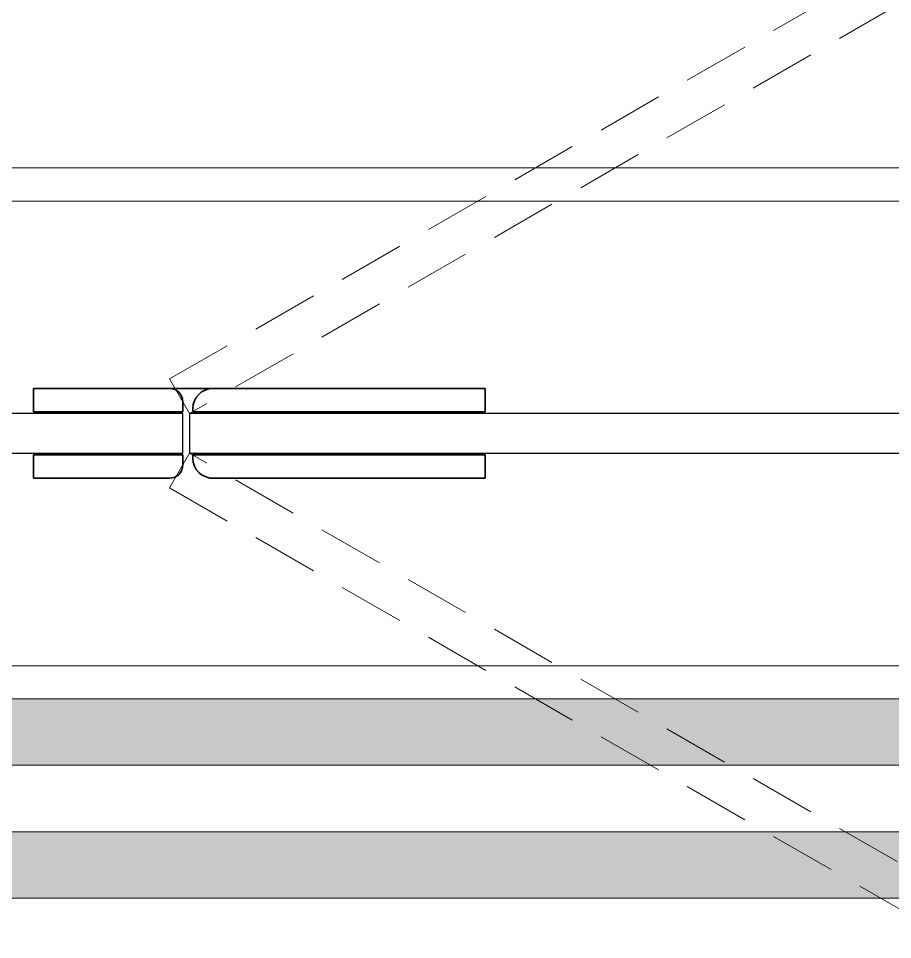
# Model space of a CAD drawing. Header units: inches. Extents: x 258415 to 640093, y 441672 to 945769.
# Drawn here: x 328419.3 to 328682.5, y 469411.6 to 469689.1 of the extents above; entities that cross this region are included whole.
import ezdxf

# ---------------------------------------------------------------- set-up
doc = ezdxf.new("R2010")
doc.units = ezdxf.units.IN
doc.header["$MEASUREMENT"] = 0
doc.linetypes.add('XREF-V-AXIS$0$DASHED', pattern=[0.75, 0.5, -0.25])
for name, color, linetype, lineweight in [('A-ANNO-IDEN', 4, 'Continuous', 18), ('Beschlag', 5, 'Continuous', 35), ('CQ Marble', 6, 'Continuous', 0), ('Glass', 4, 'Continuous', 0)]:
    doc.layers.add(name, color=color, linetype=linetype, lineweight=lineweight)
doc.layers.add('GLASS INT', color=4, linetype='Continuous')
doc.layers.add('grab bar', color=7, linetype='Continuous')

# ---------------------------------------------------------------- blocks, each defined once
blk = doc.blocks.new('agitus L_plan 7114')
at = {"layer": 'Beschlag'}
for p, q in [((108396.8, 245.9), (108390.8, 245.9)), ((108390.8, 238.9), (108390.8, 245.9)), ((108472.8, 245.9), (108396.8, 245.9)), ((108473.8, 245.9), (108472.8, 245.9)), ((108473.8, 245.82), (108473.8, 245.9)), ((108473.8, 245.82), (108473.8, 245.9)), ((108473.8, 245.9), (108485.8, 245.9)), ((108485.8, 245.9), (108520.8, 245.9)), ((108526.8, 245.9), (108520.8, 245.9)), ((108526.8, 245.9), (108526.8, 238.9)), ((108481.8, 241.9), (108481.8, 238.9)), ((108390.8, 238.9), (108396.8, 238.9)), ((108392, 238.9), (108392, 238.4)), ((108396.8, 238.9), (108478.8, 238.9)), ((108477.6, 238.9), (108477.6, 238.4)), ((108478.8, 239.9), (108478.8, 238.9)), ((108520.8, 238.9), (108481.8, 238.9)), ((108483.3, 238.4), (108483.3, 238.9)), ((108520.8, 238.9), (108526.8, 238.9)), ((108525.3, 238.4), (108525.3, 238.9)), ((108396.8, 225.9), (108390.8, 225.9)), ((108390.8, 218.9), (108390.8, 225.9)), ((108392, 225.9), (108392, 226.4)), ((108478.8, 225.9), (108396.8, 225.9)), ((108477.6, 225.9), (108477.6, 226.4)), ((108478.8, 224.9), (108478.8, 225.9)), ((108481.8, 225.9), (108485.8, 225.9)), ((108481.8, 225.9), (108481.8, 222.9)), ((108483.3, 226.4), (108483.3, 225.9)), ((108485.8, 225.9), (108520.8, 225.9)), ((108526.8, 225.9), (108520.8, 225.9)), ((108525.3, 226.4), (108525.3, 225.9)), ((108526.8, 225.9), (108526.8, 218.9)), ((108390.8, 218.9), (108396.8, 218.9)), ((108396.8, 218.9), (108472.8, 218.9)), ((108472.8, 218.9), (108473.8, 218.9)), ((108473.8, 218.9), (108473.8, 218.99)), ((108473.8, 218.9), (108473.8, 218.99)), ((108520.8, 218.9), (108485.8, 218.9)), ((108520.8, 218.9), (108526.8, 218.9))]:
    blk.add_line(p, q, dxfattribs=at)
for centre, radius, start, end in [((108472.8, 239.9), 6, 0, 90), ((108485.8, 241.9), 4, 90, 180), ((108472.8, 224.9), 6, 270, 0), ((108485.8, 222.9), 4, 180, 270)]:
    blk.add_arc(centre, radius, start, end, dxfattribs=at)
blk = doc.blocks.new('ff-12 glass door')
at = {"layer": 'CQ Marble'}
for p, q in [((310851.99, 469644.09, 0), (309584.98, 469644.09, 0)), ((310851.99, 469634.09, 0), (309584.98, 469634.09, 0)), ((310851.54, 469494.1, 0), (309584.99, 469494.09, 0)), ((310851.54, 469484.09, 0), (309584.99, 469484.09, 0))]:
    blk.add_line(p, q, dxfattribs=at)
at = {"layer": 'Glass', "color": 8, "linetype": 'XREF-V-AXIS$0$DASHED', "ltscale": 40, "elevation": 0}
for points in [[(309810.35, 469580.49), (310413.11, 469928.49), (310419.11, 469918.1), (309816.35, 469570.1)], [(309810.35, 469547.7), (310413.11, 469199.7), (310419.11, 469210.09), (309816.35, 469558.09)]]:
    blk.add_lwpolyline(points, close=True, dxfattribs=at)
at = {"layer": 'GLASS INT', "elevation": 0}
blk.add_lwpolyline([(309588.62, 469570.1), (309588.62, 469558.1), (309814.35, 469558.1), (309814.35, 469570.1), (309588.62, 469570.1)], dxfattribs=at)
blk.add_lwpolyline([(310512.35, 469570.1), (309816.35, 469570.1), (309816.35, 469558.1), (310512.35, 469558.1)], close=True, dxfattribs=at)
at = {"layer": 'A-ANNO-IDEN', "xscale": -1}
blk.add_blockref('agitus L_plan 7114', (418296.15, 469331.69, 0), dxfattribs=at)

msp = doc.modelspace()

# ---------------------------------------------------------------- hatches: boundary and pattern name
at = {"layer": 'CQ Marble'}
h = msp.add_hatch(dxfattribs=at)
h.set_pattern_fill('AR-SAND', color=251, scale=10, angle=90)
h.set_pattern_definition([(127.5, (834871.51, 16952.707), (-19.2682377, -0.62993358), [0, -15.2, 0, -17, 0, -16.25]), (97.5, (834871.51, 16952.707), (-28.2214607, 17.6977671), [0, -8.2, 0, -13.7, 0, -5.25]), (57.5, (834871.51, 16940.407), (-0.05659054, 31.1414186), [0, -5, 0, -18, 0, -23.5]), (47.5, (834871.51, 16940.407), (-8.7767556, 30.061266), [0, -2.5, 0, -11.8, 0, -13.5])])
h.paths.add_polyline_path([(328239.914, 469484.111), (328239.819, 469464.111), (329506.468, 469464.111), (329506.468, 469484.111)])
h = msp.add_hatch(dxfattribs=at)
h.set_pattern_fill('AR-SAND', color=251, scale=10, angle=90)
h.set_pattern_definition([(127.5, (834871.51, 16912.707), (-19.2682377, -0.62993358), [0, -15.2, 0, -17, 0, -16.25]), (97.5, (834871.51, 16912.707), (-28.2214607, 17.6977671), [0, -8.2, 0, -13.7, 0, -5.25]), (57.5, (834871.51, 16900.407), (-0.05659054, 31.1414186), [0, -5, 0, -18, 0, -23.5]), (47.5, (834871.51, 16900.407), (-8.7767556, 30.061266), [0, -2.5, 0, -11.8, 0, -13.5])])
h.paths.add_polyline_path([(328239.914, 469444.111), (328239.819, 469424.111), (329506.468, 469424.111), (329506.468, 469444.111)])

# ---------------------------------------------------------------- linework, layer by layer
at = {"layer": 'CQ Marble', "elevation": 0}
for points in [[(328239.819, 469484.111), (328239.819, 469464.111), (329506.468, 469464.111), (329506.468, 469484.111)], [(328239.819, 469444.111), (328239.819, 469424.111), (329506.468, 469424.111), (329506.468, 469444.111)]]:
    msp.add_lwpolyline(points, close=True, dxfattribs=at)

# ---------------------------------------------------------------- block references
at = {"layer": 'grab bar'}
msp.add_blockref('ff-12 glass door', (18654.478, 0), dxfattribs=at)

doc.saveas('drawing.dxf')
